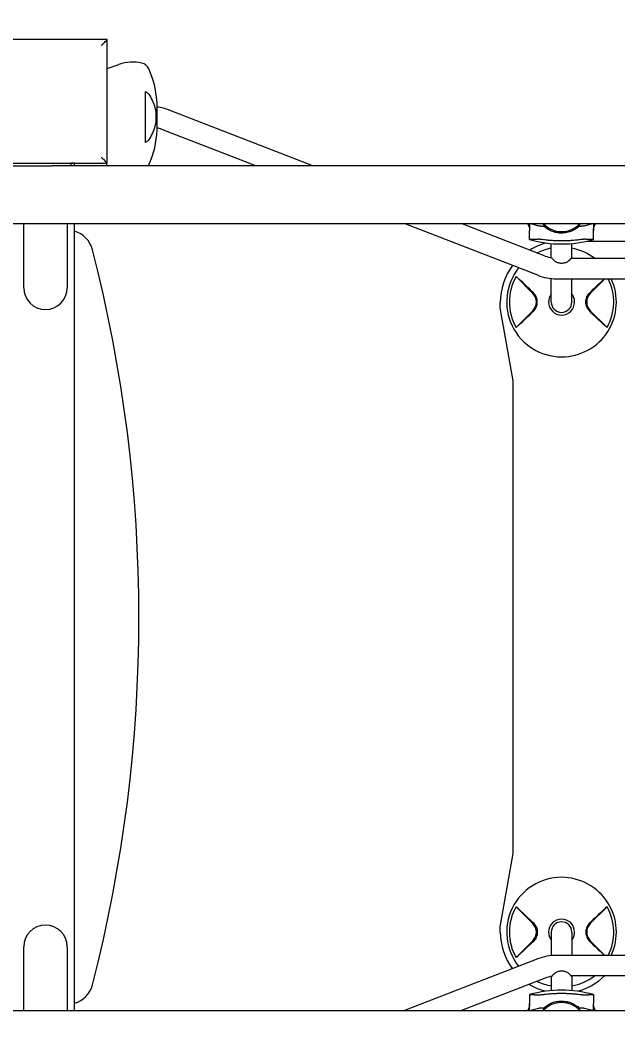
# Model space of a CAD drawing. Extents: x -13189 to 8473, y -8565 to 17872.
# Drawn here: x 781 to 1243, y 1672 to 2463 of the extents above; entities that cross this region are included whole.
import ezdxf

# ---------------------------------------------------------------- set-up
doc = ezdxf.new("R2010")
doc.units = 0
doc.header["$LTSCALE"] = 5
doc.header["$PDMODE"] = 33
doc.header["$PDSIZE"] = 20
for name, color, linetype in [('PRODUCT', 3, 'CONTINUOUS'), ('REFERENCE', 9, 'CONTINUOUS'), ('REVIEW_REQUIRED', 30, 'CONTINUOUS')]:
    doc.layers.add(name, color=color, linetype=linetype)
doc.styles.add('LG1', font='arial.ttf', dxfattribs={"height": 185})
doc.dimstyles.new('LG_DIM', dxfattribs={"dimtxt": 185, "dimasz": 120, "dimexe": 50, "dimexo": 1, "dimgap": 50, "dimtad": 1, "dimdec": 0, "dimrnd": 10, "dimtxsty": 'LG1', "dimcen": 2.5, "dimclrt": 4, "dimadec": 4, "dimazin": 3, "dimtfac": 1, "dimtdec": 1, "dimtmove": 0, "dimatfit": 3, "dimarcsym": 0})

# ---------------------------------------------------------------- blocks, each defined once
blk = doc.blocks.new('*D5')
at = {"layer": 'REFERENCE', "color": 0, "transparency": 16777216}
for p in [(3900, 7859.68), (-2500, -5459.68), (7695.79, -5459.68)]:
    blk.add_point(p, dxfattribs=at)
at = {"layer": 'REVIEW_REQUIRED', "color": 0, "lineweight": -2, "transparency": 16777216}
for p, q in [((3901, 7859.68), (7745.79, 7859.68)), ((7695.79, 7739.68), (7695.79, 3779.28)), ((7695.79, -5339.68), (7695.79, 3130.67)), ((-2499, -5459.68), (7745.79, -5459.68))]:
    blk.add_line(p, q, dxfattribs=at)
at = {"layer": 'REVIEW_REQUIRED', "color": 0, "transparency": 16777216}
for points in [[(7675.79, 7739.68), (7715.79, 7739.68), (7695.79, 7859.68)], [(7675.79, -5339.68), (7715.79, -5339.68), (7695.79, -5459.68)]]:
    blk.add_solid(points, dxfattribs=at)
at = {"layer": 'REVIEW_REQUIRED', "color": 4, "transparency": 16777216, "insert": (7695.79, 3454.98), "char_height": 185, "attachment_point": 5, "style": 'LG1'}
blk.add_mtext('\\A1;13320 mm\\P [43\'-8 13/16"]', dxfattribs=at)
blk = doc.blocks.new('*D6')
at = {"layer": 'REFERENCE', "color": 0, "transparency": 16777216}
for p in [(3300, 5864.75), (-6041.13, -3464.75), (-3100, -3464.75)]:
    blk.add_point(p, dxfattribs=at)
at = {"layer": 'REVIEW_REQUIRED', "color": 0, "lineweight": -2, "transparency": 16777216}
for p, q in [((3299, 5864.75), (-6091.13, 5864.75)), ((-6041.13, 5744.75), (-6041.13, 2569.99)), ((-6041.13, -3344.75), (-6041.13, 1921.38)), ((-3101, -3464.75), (-6091.13, -3464.75))]:
    blk.add_line(p, q, dxfattribs=at)
at = {"layer": 'REVIEW_REQUIRED', "color": 0, "transparency": 16777216}
for points in [[(-6061.13, 5744.75), (-6021.13, 5744.75), (-6041.13, 5864.75)], [(-6061.13, -3344.75), (-6021.13, -3344.75), (-6041.13, -3464.75)]]:
    blk.add_solid(points, dxfattribs=at)
at = {"layer": 'REVIEW_REQUIRED', "color": 4, "transparency": 16777216, "insert": (-6041.13, 2245.68), "char_height": 185, "attachment_point": 5, "style": 'LG1'}
blk.add_mtext('\\A1;9330 mm\\P [30\'-7 9/16"]', dxfattribs=at)
blk = doc.blocks.new('*D7')
at = {"layer": 'REFERENCE', "color": 0, "transparency": 16777216}
for p in [(5382.03, 8873.35), (-4227.53, -147.5), (5382.03, -564.99)]:
    blk.add_point(p, dxfattribs=at)
at = {"layer": 'REVIEW_REQUIRED', "color": 0, "lineweight": -2, "transparency": 16777216}
for p, q in [((-4227.53, -146.5), (-4227.53, 8923.35)), ((5382.03, -563.99), (5382.03, 8923.35)), ((-4107.53, 8873.35), (118.72, 8873.35)), ((5262.03, 8873.35), (1506.78, 8873.35))]:
    blk.add_line(p, q, dxfattribs=at)
at = {"layer": 'REVIEW_REQUIRED', "color": 0, "transparency": 16777216}
for points in [[(-4107.53, 8893.35), (-4107.53, 8853.35), (-4227.53, 8873.35)], [(5262.03, 8893.35), (5262.03, 8853.35), (5382.03, 8873.35)]]:
    blk.add_solid(points, dxfattribs=at)
at = {"layer": 'REVIEW_REQUIRED', "color": 4, "transparency": 16777216, "insert": (812.75, 8873.35), "char_height": 185, "attachment_point": 5, "style": 'LG1'}
blk.add_mtext('\\A1;9610 mm\\P [31\'-6 5/8"]', dxfattribs=at)
blk = doc.blocks.new('Variteemalayerit')
at = {"layer": 'REVIEW_REQUIRED', "invisible_edges": 15}
blk.add_3dface([(-10000, -10000, -5), (10000, -10000, -5), (10000, 10000, -5), (-10000, 10000, -5)], dxfattribs=at)

msp = doc.modelspace()

# ---------------------------------------------------------------- linework, layer by layer
at = {"layer": 'PRODUCT', "linetype": 'Continuous', "lineweight": 0}
for p, q in [((847.97, 2447.97), (752.02, 2447.97)), ((847.97, 2352.02), (847.97, 2447.97)), ((847.97, 2425.6), (857, 2428.7)), ((877.5, 2368.22), (877.5, 2407.65)), ((886.5, 2387.93), (886.5, 2398.03)), ((886.5, 2377.83), (886.5, 2387.93)), ((1007.25, 2350), (895.99, 2393.22)), ((963.06, 2350), (890.19, 2378.3)), ((752.02, 2352.02), (847.97, 2352.02)), ((760, 2350), (805, 2350)), ((3153.5, 2350), (805, 2350)), ((820, 2350), (820, 2352.02)), ((822.5, 2352), (820, 2352)), ((822.5, 2350), (822.5, 2352)), ((847.5, 2350.43), (847.5, 2352.02)), ((847.5, 2350.43), (848.75, 2350)), ((805, 2305), (760, 2305)), ((783.15, 2255.5), (783.15, 2305)), ((3153.5, 2305), (805, 2305)), ((816.85, 2305), (816.85, 2255.5)), ((822.5, 1695), (822.5, 2305)), ((1181.51, 2265.15), (1078.91, 2305)), ((1187.31, 2280.06), (1123.1, 2305)), ((1175.26, 2305), (1175.26, 2299.74)), ((1176.89, 2305), (1182.15, 2303.6)), ((1217.85, 2303.6), (1223.11, 2305)), ((1224.74, 2305), (1224.74, 2299.74)), ((1175.26, 2292.87), (1175.26, 2299.74)), ((1192, 2292.1), (1192, 2292.1)), ((1208, 2299.49), (1208, 2299.5)), ((1208, 2292.1), (1208, 2292.1)), ((1224.74, 2292.87), (1224.74, 2299.74)), ((1192, 2278.77), (1192, 2289.78)), ((1208, 2278.43), (1208, 2289.78)), ((1219.87, 2291.63), (1580.13, 2291.63)), ((1207.43, 2278.43), (1592.57, 2278.43)), ((1164.72, 2264.15), (1177.72, 2251.15)), ((1192, 2244.78), (1192, 2262.63)), ((1196, 2262.43), (2804, 2262.43)), ((1208, 2244.78), (1208, 2262.43)), ((1233.56, 2262.43), (1222.28, 2251.15)), ((1192, 2244.43), (1192, 2244.78)), ((1208, 2244.78), (1208, 2244.43)), ((1152.5, 2239.98), (1152.5, 2244.13)), ((1162.5, 2183.26), (1152.5, 2239.98)), ((1177.72, 2237.71), (1164.72, 2224.72)), ((1222.28, 2237.71), (1235.28, 2224.72)), ((1162.5, 1816.7), (1162.5, 2183.26)), ((1152.5, 1759.99), (1162.5, 1816.7)), ((1177.72, 1762.55), (1164.72, 1775.55)), ((1222.28, 1762.55), (1235.28, 1775.55)), ((1152.5, 1755.83), (1152.5, 1759.99)), ((1192, 1755.49), (1192, 1755.83)), ((1192, 1755.49), (1192, 1737.63)), ((1208, 1755.83), (1208, 1755.49)), ((1208, 1755.49), (1208, 1737.83)), ((1164.72, 1736.12), (1177.72, 1749.11)), ((1233.56, 1737.83), (1222.28, 1749.11)), ((783.15, 1695), (783.15, 1744.5)), ((816.85, 1744.5), (816.85, 1695)), ((1181.51, 1735.12), (1078.23, 1695)), ((2804, 1737.83), (1196, 1737.83)), ((1187.31, 1720.2), (1122.42, 1695)), ((1192, 1721.5), (1192, 1710.48)), ((1592.57, 1721.83), (1207.43, 1721.83)), ((1208, 1721.83), (1208, 1710.48)), ((1175.26, 1707.4), (1175.26, 1700.52)), ((1192, 1708.16), (1192, 1708.16)), ((1208, 1708.16), (1208, 1708.16)), ((1224.74, 1707.4), (1224.74, 1700.52)), ((1175.26, 1695), (1175.26, 1700.52)), ((1192, 1700.77), (1192, 1700.77)), ((1224.74, 1695), (1224.74, 1700.52)), ((760, 1695), (805, 1695)), ((805, 1695), (3153.5, 1695)), ((1182.15, 1696.66), (1175.9, 1695)), ((1224.1, 1695), (1217.85, 1696.66))]:
    msp.add_line(p, q, dxfattribs=at)
for centre, radius, start, end in [((867.42, 2398.45), 32, 76.84672, 109), ((872.88, 2421.82), 8, 24.65301, 76.84672), ((816.53, 2395.95), 70, 1.70004, 24.65301), ((881.5, 2355.93), 40, 68.77235, 82.82411), ((881.5, 2355.93), 24, 68.77235, 77.98353), ((816.53, 2379.91), 70, 335.34699, 358.29996), ((872.88, 2354.05), 8, 329.61373, 335.34699), ((1200, 2318.43), 19.4, 223.80811, 270), ((1200, 2318.43), 19.4, 270, 316.19189), ((817.1, 2280), 20, 14.41177, 74.33142), ((1200, 2380.26), 90.83, 254.19618, 270), ((1200, 2380.26), 90.83, 270, 285.80382), ((-272.5, 2000), 1145, 345.58823, 14.41177), ((1200, 2244.13), 47.5, 104.1941, 121.30486), ((1200, 2244.43), 42.51, 100.84607, 116.4681), ((1200, 2244.43), 42.51, 53.10402, 79.15393), ((1196, 2302.43), 24, 248.77235, 261.55778), ((1200, 2244.13), 47.5, 143.02065, 180), ((1200, 2244.43), 42.51, 141.51133, 270), ((1200, 2244.43), 40.42, 150.80251, 209.19749), ((1196, 2302.43), 40, 248.77235, 270), ((1200, 2244.43), 42.51, 270, 25.04847), ((1200, 2244.43), 40.42, 330.80251, 26.44712), ((800, 2255.5), 16.85, 180, 270), ((800, 2255.5), 16.85, 270, 360), ((1171, 2244.43), 9.5, 0, 45), ((1200, 2244.43), 10.1, 142.38024, 180), ((1200, 2244.43), 10.1, 0, 37.61976), ((1229, 2244.43), 9.5, 135, 180), ((1171, 2244.43), 9.5, 315, 0), ((1200, 2244.43), 10.1, 180, 270), ((1200, 2244.43), 8, 180, 0), ((1200, 2244.43), 10.1, 270, 0), ((1229, 2244.43), 9.5, 180, 225), ((1200, 1755.83), 42.51, 90, 218.48867), ((1200, 1755.83), 42.51, 334.95153, 90), ((1200, 1755.83), 40.42, 150.80251, 209.19749), ((1200, 1755.83), 40.42, 333.55288, 29.19749), ((1171, 1755.83), 9.5, 0, 45), ((1200, 1755.83), 10.1, 90, 180), ((1200, 1755.83), 8, 0, 180), ((1200, 1755.83), 10.1, 0, 90), ((1229, 1755.83), 9.5, 135, 180), ((800, 1744.5), 16.85, 90, 180), ((800, 1744.5), 16.85, 0, 90), ((1200, 1755.83), 47.5, 180, 216.62918), ((1171, 1755.83), 9.5, 315, 0), ((1200, 1755.83), 10.1, 180, 217.61976), ((1200, 1755.83), 10.1, 322.38024, 0), ((1229, 1755.83), 9.5, 180, 225), ((1196, 1697.83), 40, 90, 111.22765), ((817.1, 1720), 20, 285.66858, 345.58823), ((1200, 1755.83), 47.5, 238.27134, 254.85966), ((1200, 1755.83), 42.51, 243.5319, 259.15393), ((1196, 1697.83), 24, 98.44222, 111.22765), ((1200, 1755.83), 42.51, 280.84607, 306.89598), ((1200, 1755.83), 47.5, 285.14034, 314.29206), ((1200, 1620), 90.83, 90, 105.80382), ((1200, 1620), 90.83, 74.19618, 90), ((1200, 1681.83), 19.4, 90, 137.25852), ((1200, 1681.83), 19.4, 42.74148, 90)]:
    msp.add_arc(centre, radius, start, end, dxfattribs=at)
for points, knots in [([(843.36, 2443.36), (843.37, 2443.37), (843.38, 2443.38), (843.94, 2443.94), (844.45, 2444.45), (846.05, 2446.05), (846.9, 2446.9), (847.79, 2447.79), (847.97, 2447.97), (847.97, 2447.97)], [-0.054665, -0.054665, -0.054665, -0.054665, 0, 0, 2.886993, 2.886993, 9.76026, 9.76026, 14.748006, 14.748006, 14.748006, 14.748006]), ([(877.5, 2407.65), (878.08, 2407.39), (878.59, 2407.08), (879.26, 2406.54), (879.47, 2406.35), (879.84, 2405.94), (880.01, 2405.73), (880.15, 2405.51)], [0.000000242, 0.000000242, 0.000000242, 0.000000242, 0.002114103, 0.002114103, 0.003171033, 0.003171033, 0.004227963, 0.004227963, 0.004227963, 0.004227963]), ([(884.92, 2395.11), (885.05, 2394.65), (885.16, 2394.14), (885.31, 2393.33), (885.35, 2393.04), (885.43, 2392.45), (885.47, 2392.15), (885.57, 2391.23), (885.62, 2390.59), (885.67, 2389.61), (885.68, 2389.27), (885.7, 2388.6), (885.7, 2388.27), (885.7, 2387.93)], [0.000143327, 0.000143327, 0.000143327, 0.000143327, 0.002148725, 0.002148725, 0.003151424, 0.003151424, 0.004154123, 0.004154123, 0.006159521, 0.006159521, 0.00716222, 0.00716222, 0.008164918, 0.008164918, 0.008164918, 0.008164918]), ([(885.7, 2387.93), (885.7, 2387.6), (885.7, 2387.26), (885.68, 2386.6), (885.67, 2386.26), (885.62, 2385.27), (885.57, 2384.63), (885.44, 2383.41), (885.36, 2382.81), (885.16, 2381.72), (885.05, 2381.22), (884.92, 2380.76)], [0.008164918, 0.008164918, 0.008164918, 0.008164918, 0.009167239, 0.009167239, 0.01016956, 0.01016956, 0.012174201, 0.012174201, 0.014178842, 0.014178842, 0.016183483, 0.016183483, 0.016183483, 0.016183483]), ([(880.15, 2370.36), (879.86, 2369.91), (879.49, 2369.51), (878.83, 2368.97), (878.58, 2368.8), (878.07, 2368.49), (877.79, 2368.34), (877.5, 2368.22)], [0.000000486, 0.000000486, 0.000000486, 0.000000486, 0.002114988, 0.002114988, 0.003172238, 0.003172238, 0.004229489, 0.004229489, 0.004229489, 0.004229489]), ([(843.36, 2356.64), (843.37, 2356.63), (843.38, 2356.62), (843.94, 2356.06), (844.45, 2355.55), (846.05, 2353.95), (846.9, 2353.1), (847.79, 2352.21), (847.97, 2352.02), (847.97, 2352.02)], [-0.054665, -0.054665, -0.054665, -0.054665, 0, 0, 2.886993, 2.886993, 9.76026, 9.76026, 14.748006, 14.748006, 14.748006, 14.748006]), ([(1200, 2297.84), (1199.65, 2297.84), (1199.29, 2297.85), (1198.59, 2297.89), (1198.24, 2297.92), (1197.21, 2298.02), (1196.53, 2298.13), (1195.52, 2298.34), (1195.19, 2298.42), (1194.54, 2298.59), (1194.21, 2298.69), (1193.27, 2298.99), (1192.66, 2299.21), (1191.48, 2299.72), (1190.91, 2299.99), (1189.83, 2300.58), (1189.32, 2300.89), (1188.35, 2301.53), (1187.89, 2301.87), (1187.02, 2302.56), (1186.61, 2302.92), (1186.22, 2303.28)], [0.0173685, 0.0173685, 0.0173685, 0.0173685, 0.01841269, 0.01841269, 0.01945689, 0.01945689, 0.02154529, 0.02154529, 0.02258948, 0.02258948, 0.02363368, 0.02363368, 0.02572208, 0.02572208, 0.02781047, 0.02781047, 0.02989887, 0.02989887, 0.03198726, 0.03198726, 0.03407566, 0.03407566, 0.03407566, 0.03407566]), ([(1213.78, 2303.28), (1213, 2302.55), (1212.13, 2301.86), (1210.68, 2300.89), (1210.16, 2300.58), (1209.07, 2299.99), (1208.51, 2299.71), (1207.34, 2299.21), (1206.73, 2298.98), (1205.46, 2298.58), (1204.8, 2298.41), (1202.79, 2297.99), (1201.41, 2297.84), (1200, 2297.84)], [0.0006161, 0.0006161, 0.0006161, 0.0006161, 0.0048042, 0.0048042, 0.00689825, 0.00689825, 0.0089923, 0.0089923, 0.01108635, 0.01108635, 0.0131804, 0.0131804, 0.0173685, 0.0173685, 0.0173685, 0.0173685]), ([(1200, 2291.81), (1198.92, 2291.81), (1197.85, 2291.82), (1196.25, 2291.87), (1195.72, 2291.89), (1194.68, 2291.94), (1194.16, 2291.96), (1192.65, 2292.05), (1191.68, 2292.12), (1190.29, 2292.24), (1189.84, 2292.28), (1188.96, 2292.36), (1188.54, 2292.41), (1187.33, 2292.53), (1186.59, 2292.62), (1185.24, 2292.77), (1184.64, 2292.84), (1183.88, 2292.93), (1183.65, 2292.96), (1183.23, 2293), (1183.04, 2293.02), (1182.54, 2293.07), (1182.3, 2293.08), (1182.15, 2293.07)], [0.02582839, 0.02582839, 0.02582839, 0.02582839, 0.0290553, 0.0290553, 0.03066876, 0.03066876, 0.03228222, 0.03228222, 0.03550913, 0.03550913, 0.03712259, 0.03712259, 0.03873604, 0.03873604, 0.04196296, 0.04196296, 0.04518987, 0.04518987, 0.04680333, 0.04680333, 0.04841679, 0.04841679, 0.0516437, 0.0516437, 0.0516437, 0.0516437]), ([(1217.85, 2293.07), (1217.7, 2293.08), (1217.47, 2293.07), (1216.97, 2293.02), (1216.78, 2293), (1216.36, 2292.96), (1216.13, 2292.93), (1215.36, 2292.84), (1214.77, 2292.77), (1213.76, 2292.66), (1213.41, 2292.62), (1212.67, 2292.53), (1212.27, 2292.49), (1211.05, 2292.36), (1210.19, 2292.28), (1208.8, 2292.16), (1208.33, 2292.13), (1207.35, 2292.06), (1206.85, 2292.02), (1205.33, 2291.93), (1204.3, 2291.89), (1202.71, 2291.84), (1202.17, 2291.83), (1201.08, 2291.81), (1200.54, 2291.81), (1200, 2291.81)], [0.0000002, 0.0000002, 0.0000002, 0.0000002, 0.00322872, 0.00322872, 0.00484298, 0.00484298, 0.00645725, 0.00645725, 0.00968577, 0.00968577, 0.01130003, 0.01130003, 0.01291429, 0.01291429, 0.01614282, 0.01614282, 0.01775708, 0.01775708, 0.01937134, 0.01937134, 0.02259987, 0.02259987, 0.02421413, 0.02421413, 0.02582839, 0.02582839, 0.02582839, 0.02582839]), ([(1196, 2275.36), (1195.58, 2275.58), (1195.2, 2275.82), (1194.44, 2276.39), (1194.09, 2276.71), (1193.45, 2277.38), (1193.19, 2277.71), (1192.8, 2278.26), (1192.67, 2278.47), (1192.53, 2278.65), (1192.5, 2278.69), (1192.47, 2278.69)], [-8.552412, -8.552412, -8.552412, -8.552412, -7.058659, -7.058659, -5.308861, -5.308861, -3.280561, -3.280561, -1.216228, -1.216228, 0, 0, 0, 0]), ([(1207.43, 2278.43), (1207.42, 2278.43), (1207.41, 2278.43), (1207.37, 2278.4), (1207.3, 2278.33), (1207.12, 2278.09), (1207, 2277.93), (1206.68, 2277.53), (1206.49, 2277.29), (1206.15, 2276.94), (1206.03, 2276.83), (1205.78, 2276.59), (1205.64, 2276.47), (1205.34, 2276.23), (1205.19, 2276.11), (1204.86, 2275.87), (1204.69, 2275.76), (1204.22, 2275.47), (1203.89, 2275.29), (1203.17, 2274.97), (1202.79, 2274.83), (1202.01, 2274.6), (1201.6, 2274.52), (1200.79, 2274.4), (1200.39, 2274.37), (1200, 2274.37)], [3.225012, 3.225012, 3.225012, 3.225012, 3.553727, 3.553727, 5.034922, 5.034922, 6.516117, 6.516117, 7.997312, 7.997312, 8.642936, 8.642936, 9.288559, 9.288559, 9.934183, 9.934183, 10.579806, 10.579806, 11.745315, 11.745315, 12.910825, 12.910825, 14.076334, 14.076334, 15.241843, 15.241843, 15.241843, 15.241843]), ([(1200, 2274.37), (1199.61, 2274.37), (1199.21, 2274.4), (1198.4, 2274.52), (1197.99, 2274.6), (1197.21, 2274.83), (1196.83, 2274.97), (1196.31, 2275.21), (1196.15, 2275.28), (1196, 2275.36)], [15.241843, 15.241843, 15.241843, 15.241843, 16.407352, 16.407352, 17.572862, 17.572862, 18.738371, 18.738371, 19.267306, 19.267306, 19.267306, 19.267306]), ([(1167.19, 2262.01), (1166.71, 2262.45), (1166.26, 2262.85), (1165.64, 2263.39), (1165.44, 2263.56), (1165.06, 2263.88), (1164.88, 2264.02), (1164.72, 2264.15)], [0.000000486, 0.000000486, 0.000000486, 0.000000486, 0.002114988, 0.002114988, 0.003172238, 0.003172238, 0.004229489, 0.004229489, 0.004229489, 0.004229489]), ([(1181.22, 2244.43), (1181.22, 2244.77), (1181.2, 2245.1), (1181.13, 2245.77), (1181.08, 2246.1), (1180.88, 2247.09), (1180.68, 2247.73), (1180.16, 2248.96), (1179.83, 2249.55), (1179.08, 2250.64), (1178.65, 2251.15), (1178.18, 2251.61)], [0.008164918, 0.008164918, 0.008164918, 0.008164918, 0.009167239, 0.009167239, 0.01016956, 0.01016956, 0.012174201, 0.012174201, 0.014178842, 0.014178842, 0.016183483, 0.016183483, 0.016183483, 0.016183483]), ([(1218.78, 2244.43), (1218.78, 2244.77), (1218.8, 2245.1), (1218.87, 2245.77), (1218.92, 2246.1), (1219.12, 2247.09), (1219.32, 2247.73), (1219.84, 2248.96), (1220.17, 2249.55), (1220.92, 2250.64), (1221.35, 2251.15), (1221.82, 2251.61)], [0.008164918, 0.008164918, 0.008164918, 0.008164918, 0.009167239, 0.009167239, 0.01016956, 0.01016956, 0.012174201, 0.012174201, 0.014178842, 0.014178842, 0.016183483, 0.016183483, 0.016183483, 0.016183483]), ([(1178.18, 2237.26), (1178.65, 2237.72), (1179.08, 2238.22), (1179.64, 2239.04), (1179.82, 2239.32), (1180.14, 2239.91), (1180.29, 2240.21), (1180.68, 2241.13), (1180.88, 2241.77), (1181.08, 2242.76), (1181.13, 2243.09), (1181.2, 2243.76), (1181.22, 2244.1), (1181.22, 2244.43)], [0.000143327, 0.000143327, 0.000143327, 0.000143327, 0.002148725, 0.002148725, 0.003151424, 0.003151424, 0.004154123, 0.004154123, 0.006159521, 0.006159521, 0.00716222, 0.00716222, 0.008164918, 0.008164918, 0.008164918, 0.008164918]), ([(1221.82, 2237.26), (1221.35, 2237.72), (1220.92, 2238.22), (1220.36, 2239.04), (1220.18, 2239.32), (1219.86, 2239.91), (1219.71, 2240.21), (1219.32, 2241.13), (1219.12, 2241.77), (1218.92, 2242.76), (1218.87, 2243.09), (1218.8, 2243.76), (1218.78, 2244.1), (1218.78, 2244.43)], [0.000143327, 0.000143327, 0.000143327, 0.000143327, 0.002148725, 0.002148725, 0.003151424, 0.003151424, 0.004154123, 0.004154123, 0.006159521, 0.006159521, 0.00716222, 0.00716222, 0.008164918, 0.008164918, 0.008164918, 0.008164918]), ([(1164.72, 2224.72), (1165.05, 2224.97), (1165.42, 2225.28), (1166.04, 2225.82), (1166.26, 2226.02), (1166.72, 2226.42), (1166.95, 2226.64), (1167.19, 2226.86)], [0.000000242, 0.000000242, 0.000000242, 0.000000242, 0.002114103, 0.002114103, 0.003171033, 0.003171033, 0.004227963, 0.004227963, 0.004227963, 0.004227963]), ([(1235.28, 2224.72), (1234.95, 2224.97), (1234.58, 2225.28), (1233.96, 2225.82), (1233.74, 2226.02), (1233.28, 2226.42), (1233.05, 2226.64), (1232.81, 2226.86)], [0.000000242, 0.000000242, 0.000000242, 0.000000242, 0.002114103, 0.002114103, 0.003171033, 0.003171033, 0.004227963, 0.004227963, 0.004227963, 0.004227963]), ([(1164.72, 1775.55), (1165.05, 1775.29), (1165.42, 1774.98), (1166.04, 1774.44), (1166.26, 1774.25), (1166.72, 1773.84), (1166.95, 1773.63), (1167.19, 1773.41)], [0.000000242, 0.000000242, 0.000000242, 0.000000242, 0.002114103, 0.002114103, 0.003171033, 0.003171033, 0.004227963, 0.004227963, 0.004227963, 0.004227963]), ([(1235.28, 1775.55), (1234.95, 1775.29), (1234.58, 1774.98), (1233.96, 1774.44), (1233.74, 1774.25), (1233.28, 1773.84), (1233.05, 1773.63), (1232.81, 1773.41)], [0.000000242, 0.000000242, 0.000000242, 0.000000242, 0.002114103, 0.002114103, 0.003171033, 0.003171033, 0.004227963, 0.004227963, 0.004227963, 0.004227963]), ([(1178.18, 1763.01), (1178.65, 1762.55), (1179.08, 1762.04), (1179.64, 1761.23), (1179.82, 1760.94), (1180.14, 1760.35), (1180.29, 1760.05), (1180.68, 1759.13), (1180.88, 1758.49), (1181.08, 1757.51), (1181.13, 1757.17), (1181.2, 1756.5), (1181.22, 1756.17), (1181.22, 1755.83)], [0.000143327, 0.000143327, 0.000143327, 0.000143327, 0.002148725, 0.002148725, 0.003151424, 0.003151424, 0.004154123, 0.004154123, 0.006159521, 0.006159521, 0.00716222, 0.00716222, 0.008164918, 0.008164918, 0.008164918, 0.008164918]), ([(1221.82, 1763.01), (1221.35, 1762.55), (1220.92, 1762.04), (1220.36, 1761.23), (1220.18, 1760.94), (1219.86, 1760.35), (1219.71, 1760.05), (1219.32, 1759.13), (1219.12, 1758.49), (1218.92, 1757.51), (1218.87, 1757.17), (1218.8, 1756.5), (1218.78, 1756.17), (1218.78, 1755.83)], [0.000143327, 0.000143327, 0.000143327, 0.000143327, 0.002148725, 0.002148725, 0.003151424, 0.003151424, 0.004154123, 0.004154123, 0.006159521, 0.006159521, 0.00716222, 0.00716222, 0.008164918, 0.008164918, 0.008164918, 0.008164918]), ([(1181.22, 1755.83), (1181.22, 1755.5), (1181.2, 1755.16), (1181.13, 1754.5), (1181.08, 1754.16), (1180.88, 1753.17), (1180.68, 1752.53), (1180.16, 1751.31), (1179.83, 1750.71), (1179.08, 1749.62), (1178.65, 1749.12), (1178.18, 1748.66)], [0.008164918, 0.008164918, 0.008164918, 0.008164918, 0.009167239, 0.009167239, 0.01016956, 0.01016956, 0.012174201, 0.012174201, 0.014178842, 0.014178842, 0.016183483, 0.016183483, 0.016183483, 0.016183483]), ([(1218.78, 1755.83), (1218.78, 1755.5), (1218.8, 1755.16), (1218.87, 1754.5), (1218.92, 1754.16), (1219.12, 1753.17), (1219.32, 1752.53), (1219.84, 1751.31), (1220.17, 1750.71), (1220.92, 1749.62), (1221.35, 1749.12), (1221.82, 1748.66)], [0.008164918, 0.008164918, 0.008164918, 0.008164918, 0.009167239, 0.009167239, 0.01016956, 0.01016956, 0.012174201, 0.012174201, 0.014178842, 0.014178842, 0.016183483, 0.016183483, 0.016183483, 0.016183483]), ([(1167.19, 1738.26), (1166.71, 1737.81), (1166.26, 1737.41), (1165.64, 1736.87), (1165.44, 1736.7), (1165.06, 1736.39), (1164.88, 1736.24), (1164.72, 1736.12)], [0.000000486, 0.000000486, 0.000000486, 0.000000486, 0.002114988, 0.002114988, 0.003172238, 0.003172238, 0.004229489, 0.004229489, 0.004229489, 0.004229489]), ([(1192.47, 1721.57), (1192.48, 1721.57), (1192.49, 1721.58), (1192.53, 1721.61), (1192.58, 1721.67), (1192.78, 1721.97), (1192.97, 1722.27), (1193.57, 1723.02), (1193.95, 1723.44), (1194.9, 1724.24), (1195.42, 1724.6), (1196, 1724.9)], [-8.57297, -8.57297, -8.57297, -8.57297, -8.243247, -8.243247, -6.844088, -6.844088, -4.455637, -4.455637, -2.091609, -2.091609, 0, 0, 0, 0]), ([(1196, 1724.9), (1196.15, 1724.98), (1196.31, 1725.06), (1196.83, 1725.29), (1197.21, 1725.43), (1197.99, 1725.66), (1198.4, 1725.75), (1199.21, 1725.86), (1199.61, 1725.89), (1200, 1725.89)], [35.482471, 35.482471, 35.482471, 35.482471, 36.011406, 36.011406, 37.176916, 37.176916, 38.342425, 38.342425, 39.507934, 39.507934, 39.507934, 39.507934]), ([(1200, 1725.89), (1200.39, 1725.89), (1200.79, 1725.86), (1201.6, 1725.75), (1202.01, 1725.66), (1202.79, 1725.43), (1203.17, 1725.29), (1203.89, 1724.97), (1204.22, 1724.79), (1204.69, 1724.5), (1204.86, 1724.39), (1205.19, 1724.16), (1205.34, 1724.04), (1205.64, 1723.79), (1205.78, 1723.67), (1206.03, 1723.43), (1206.15, 1723.32), (1206.49, 1722.97), (1206.68, 1722.74), (1207, 1722.34), (1207.12, 1722.17), (1207.3, 1721.93), (1207.37, 1721.86), (1207.41, 1721.83), (1207.42, 1721.83), (1207.43, 1721.83)], [-13.169311, -13.169311, -13.169311, -13.169311, -12.003802, -12.003802, -10.838293, -10.838293, -9.672784, -9.672784, -8.507274, -8.507274, -7.861651, -7.861651, -7.216027, -7.216027, -6.570404, -6.570404, -5.92478, -5.92478, -4.443585, -4.443585, -2.96239, -2.96239, -1.481195, -1.481195, -1.152481, -1.152481, -1.152481, -1.152481]), ([(1182.15, 1707.2), (1182.3, 1707.19), (1182.53, 1707.2), (1183.03, 1707.24), (1183.22, 1707.26), (1183.64, 1707.3), (1183.87, 1707.33), (1184.64, 1707.42), (1185.23, 1707.49), (1186.24, 1707.61), (1186.59, 1707.65), (1187.33, 1707.73), (1187.73, 1707.77), (1188.95, 1707.9), (1189.81, 1707.98), (1191.2, 1708.1), (1191.67, 1708.14), (1192.65, 1708.21), (1193.15, 1708.24), (1194.67, 1708.33), (1195.7, 1708.38), (1197.29, 1708.42), (1197.83, 1708.44), (1198.92, 1708.45), (1199.46, 1708.46), (1200, 1708.46)], [0.0000002, 0.0000002, 0.0000002, 0.0000002, 0.00322872, 0.00322872, 0.00484298, 0.00484298, 0.00645725, 0.00645725, 0.00968577, 0.00968577, 0.01130003, 0.01130003, 0.01291429, 0.01291429, 0.01614282, 0.01614282, 0.01775708, 0.01775708, 0.01937134, 0.01937134, 0.02259987, 0.02259987, 0.02421413, 0.02421413, 0.02582839, 0.02582839, 0.02582839, 0.02582839]), ([(1200, 1708.46), (1201.08, 1708.46), (1202.15, 1708.44), (1203.75, 1708.39), (1204.28, 1708.37), (1205.32, 1708.33), (1205.84, 1708.3), (1207.35, 1708.21), (1208.32, 1708.14), (1209.71, 1708.02), (1210.16, 1707.98), (1211.04, 1707.9), (1211.46, 1707.86), (1212.67, 1707.73), (1213.41, 1707.65), (1214.76, 1707.49), (1215.36, 1707.42), (1216.12, 1707.33), (1216.35, 1707.3), (1216.77, 1707.26), (1216.96, 1707.24), (1217.46, 1707.2), (1217.7, 1707.19), (1217.85, 1707.2)], [0.02582839, 0.02582839, 0.02582839, 0.02582839, 0.0290553, 0.0290553, 0.03066876, 0.03066876, 0.03228222, 0.03228222, 0.03550913, 0.03550913, 0.03712259, 0.03712259, 0.03873604, 0.03873604, 0.04196296, 0.04196296, 0.04518987, 0.04518987, 0.04680333, 0.04680333, 0.04841679, 0.04841679, 0.0516437, 0.0516437, 0.0516437, 0.0516437]), ([(1186.22, 1696.98), (1187, 1697.71), (1187.87, 1698.41), (1189.32, 1699.38), (1189.84, 1699.69), (1190.93, 1700.28), (1191.49, 1700.55), (1192.66, 1701.05), (1193.27, 1701.28), (1194.54, 1701.68), (1195.2, 1701.85), (1197.21, 1702.27), (1198.59, 1702.42), (1200, 1702.42)], [0.0006161, 0.0006161, 0.0006161, 0.0006161, 0.0048042, 0.0048042, 0.00689825, 0.00689825, 0.0089923, 0.0089923, 0.01108635, 0.01108635, 0.0131804, 0.0131804, 0.0173685, 0.0173685, 0.0173685, 0.0173685]), ([(1200, 1702.42), (1200.35, 1702.42), (1200.71, 1702.41), (1201.41, 1702.38), (1201.76, 1702.35), (1202.79, 1702.24), (1203.47, 1702.13), (1204.48, 1701.92), (1204.81, 1701.84), (1205.46, 1701.67), (1205.79, 1701.58), (1206.73, 1701.28), (1207.34, 1701.05), (1208.52, 1700.55), (1209.09, 1700.27), (1210.17, 1699.68), (1210.68, 1699.37), (1211.65, 1698.73), (1212.11, 1698.4), (1212.98, 1697.7), (1213.39, 1697.35), (1213.78, 1696.98)], [0.0173685, 0.0173685, 0.0173685, 0.0173685, 0.01841269, 0.01841269, 0.01945689, 0.01945689, 0.02154529, 0.02154529, 0.02258948, 0.02258948, 0.02363368, 0.02363368, 0.02572208, 0.02572208, 0.02781047, 0.02781047, 0.02989887, 0.02989887, 0.03198726, 0.03198726, 0.03407566, 0.03407566, 0.03407566, 0.03407566])]:
    msp.add_open_spline(points, degree=3, knots=knots, dxfattribs=at)
for points in [[(880.15, 2405.51), (882.31, 2402.2), (883.89, 2398.73), (884.92, 2395.11)], [(884.92, 2380.76), (883.89, 2377.13), (882.31, 2373.66), (880.15, 2370.36)], [(1178.18, 2251.61), (1174.42, 2255.23), (1170.76, 2258.7), (1167.19, 2262.01)], [(1221.82, 2251.61), (1225.58, 2255.23), (1229.24, 2258.7), (1232.81, 2262.01)], [(1232.81, 2262.01), (1232.97, 2262.15), (1233.12, 2262.29), (1233.28, 2262.43)], [(1167.19, 2226.86), (1170.76, 2230.16), (1174.42, 2233.63), (1178.18, 2237.26)], [(1232.81, 2226.86), (1229.24, 2230.16), (1225.58, 2233.63), (1221.82, 2237.26)], [(1167.19, 1773.41), (1170.76, 1770.1), (1174.42, 1766.63), (1178.18, 1763.01)], [(1232.81, 1773.41), (1229.24, 1770.1), (1225.58, 1766.63), (1221.82, 1763.01)], [(1178.18, 1748.66), (1174.42, 1745.03), (1170.76, 1741.56), (1167.19, 1738.26)], [(1221.82, 1748.66), (1225.58, 1745.03), (1229.24, 1741.56), (1232.81, 1738.26)], [(1232.81, 1738.26), (1232.97, 1738.11), (1233.12, 1737.97), (1233.28, 1737.83)]]:
    msp.add_open_spline(points, degree=3, dxfattribs=at)
for points, weights in [([(1173.77, 2305), (1174.76, 2303.39), (1175.26, 2301.59), (1175.26, 2299.74)], [0.934929534971, 0.931720156485, 0.953410311494, 1]), ([(1182.15, 2303.6), (1182.61, 2303.48), (1184, 2303.37), (1186.22, 2303.28)], [1, 0.973269229067, 0.973269229067, 1]), ([(1185.7, 2305), (1185.85, 2304.42), (1186.02, 2303.84), (1186.22, 2303.28)], [0.999310282288, 0.998605002975, 0.998834908879, 1]), ([(1213.78, 2303.28), (1213.98, 2303.84), (1214.15, 2304.42), (1214.3, 2305)], [1, 0.998834908879, 0.998605002975, 0.999310282288]), ([(1213.78, 2303.28), (1216, 2303.37), (1217.39, 2303.48), (1217.85, 2303.6)], [1, 0.973269229067, 0.973269229067, 1]), ([(1224.74, 2299.74), (1224.74, 2301.59), (1225.24, 2303.39), (1226.23, 2305)], [1, 0.953410373576, 0.931720237436, 0.93492959158]), ([(1182.15, 2293.07), (1179.86, 2292.92), (1177.56, 2292.85), (1175.26, 2292.87)], [1, 0.99951768639, 0.99951768639, 1]), ([(1224.74, 2292.87), (1222.44, 2292.85), (1220.14, 2292.92), (1217.85, 2293.07)], [1, 0.99951768639, 0.99951768639, 1]), ([(1175.26, 1707.4), (1177.56, 1707.41), (1179.86, 1707.35), (1182.15, 1707.2)], [1, 0.99951768639, 0.99951768639, 1]), ([(1217.85, 1707.2), (1220.14, 1707.35), (1222.44, 1707.41), (1224.74, 1707.4)], [1, 0.99951768639, 0.99951768639, 1]), ([(1175.26, 1700.52), (1175.26, 1698.56), (1174.7, 1696.67), (1173.6, 1695)], [1, 0.950835339684, 0.929398650065, 0.935689931144]), ([(1226.4, 1695), (1225.3, 1696.67), (1224.74, 1698.56), (1224.74, 1700.52)], [0.935689878084, 0.929398569167, 0.950835276473, 1]), ([(1186.22, 1696.98), (1184, 1696.89), (1182.61, 1696.78), (1182.15, 1696.66)], [1, 0.973269229067, 0.973269229067, 1]), ([(1186.22, 1696.98), (1185.99, 1696.34), (1185.8, 1695.67), (1185.64, 1695)], [1, 0.99866011889, 0.998557068822, 0.999690849795]), ([(1214.36, 1695), (1214.2, 1695.67), (1214.01, 1696.34), (1213.78, 1696.98)], [0.999690849795, 0.998557068822, 0.99866011889, 1]), ([(1217.85, 1696.66), (1217.39, 1696.78), (1216, 1696.89), (1213.78, 1696.98)], [1, 0.973269229067, 0.973269229067, 1])]:
    msp.add_rational_spline(points, weights, degree=3, dxfattribs=at)

# ---------------------------------------------------------------- block references
at = {"layer": 'REVIEW_REQUIRED'}
msp.add_blockref('Variteemalayerit', (-3189.1, 7872.37), dxfattribs=at)

# ---------------------------------------------------------------- dimensions: what is measured, and where the dimension line sits
dim = msp.add_linear_dim(base=(5382.03, 8873.35), p1=(-4227.53, -147.5), p2=(5382.03, -564.99), dimstyle='LG_DIM', dxfattribs=at)
dim.commit()
dim.dimension.update_dxf_attribs({"geometry": '*D7', "text_midpoint": (812.75, 8873.35), "dimtype": 160})
for base, p1, p2, picture, middle in [((7695.79, -5459.68), (3900, 7859.68), (-2500, -5459.68), '*D5', (7695.79, 3454.98)), ((-6041.1293, -3464.7467), (3300, 5864.7467), (-3100, -3464.7467), '*D6', (-6041.1293, 2245.6832))]:
    dim = msp.add_linear_dim(base=base, p1=p1, p2=p2, angle=90, dimstyle='LG_DIM', dxfattribs=at)
    dim.commit()
    dim.dimension.update_dxf_attribs({"geometry": picture, "text_midpoint": middle, "dimtype": 160})

doc.saveas('drawing.dxf')
